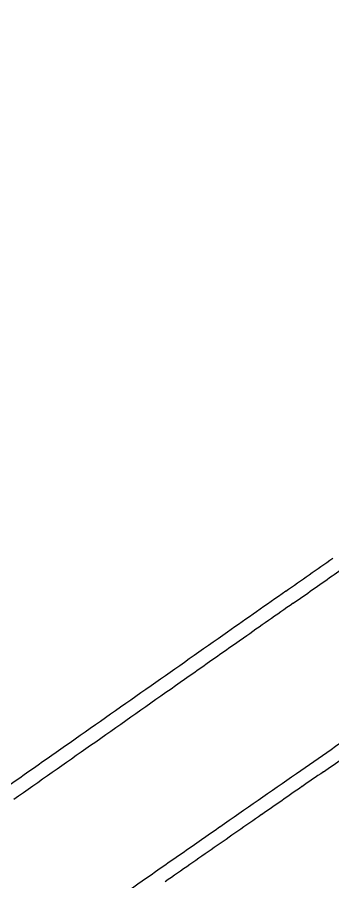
# Model space of a CAD drawing. Header units: metres. Extents: x 26.3 to 44.2, y 14.4 to 19.6.
# Drawn here: x 27.8194 to 27.882, y 15.4245 to 15.5957 of the extents above; entities that cross this region are included whole.
import ezdxf

# ---------------------------------------------------------------- set-up
doc = ezdxf.new("R2010")
doc.units = ezdxf.units.M
doc.header["$MEASUREMENT"] = 0
doc.layers.add('Suspensions', color=6, linetype='Continuous')

msp = doc.modelspace()

# ---------------------------------------------------------------- linework, layer by layer
at = {"layer": 'Suspensions'}
for points in [[(28.04296, 15.56709, -0.000005), (28.02851, 15.55694, -0.000212)], [(27.95867, 15.50802, -0.000009), (27.9442, 15.49792, -0.061218)]]:
    msp.add_lwpolyline(points, format="xyb", dxfattribs=at)
for centre, radius, start, end in [((26.01004, 18.1431), 3.251, 305.15263, 305.30756), ((23.6947, 21.43937), 7.27637, 305.042232, 305.131842), ((25.43514, 18.95952), 4.24952, 305.02582, 305.15256), ((52.23341, -19.2543), 42.42707, 125.042197, 125.061219), ((37.89134, 1.18723), 17.45328, 125.025756, 125.065175), ((99.82011, -87.06091), 125.26565, 125.0611997, 125.0696795), ((72.15261, -47.62468), 77.08915, 125.0651642, 125.0782277), ((103.97195, -92.97519), 132.49175, 125.0696389, 125.0781187), ((76.91555, -54.40706), 85.37686, 125.0782623, 125.0913257), ((66.49352, -40.08709), 67.64105, 124.8013477, 124.8155571), ((78.71014, -57.0023), 88.53487, 125.0780383, 125.0894975), ((69.03108, -43.18499), 71.66192, 125.0913206, 125.1062175), ((26.69621, 17.15709), 2.08054, 304.68272, 304.8113), ((70.53296, -45.89577), 74.71621, 124.8155406, 124.82975), ((29.75137, 12.74203), 3.28851, 124.68271, 124.77278), ((47.99387, -13.53218), 35.27481, 124.772721, 124.788535), ((49.58627, -15.82442), 38.06589, 124.788446, 124.805634), ((63.40963, -35.65799), 62.24409, 124.8297463, 124.8460183), ((53.07307, -20.84029), 44.17463, 124.805573, 124.820928), ((165.94406, -182.93327), 241.69691, 124.8460023, 124.8498984)]:
    msp.add_arc(centre, radius, start, end, dxfattribs=at)

doc.saveas('drawing.dxf')
